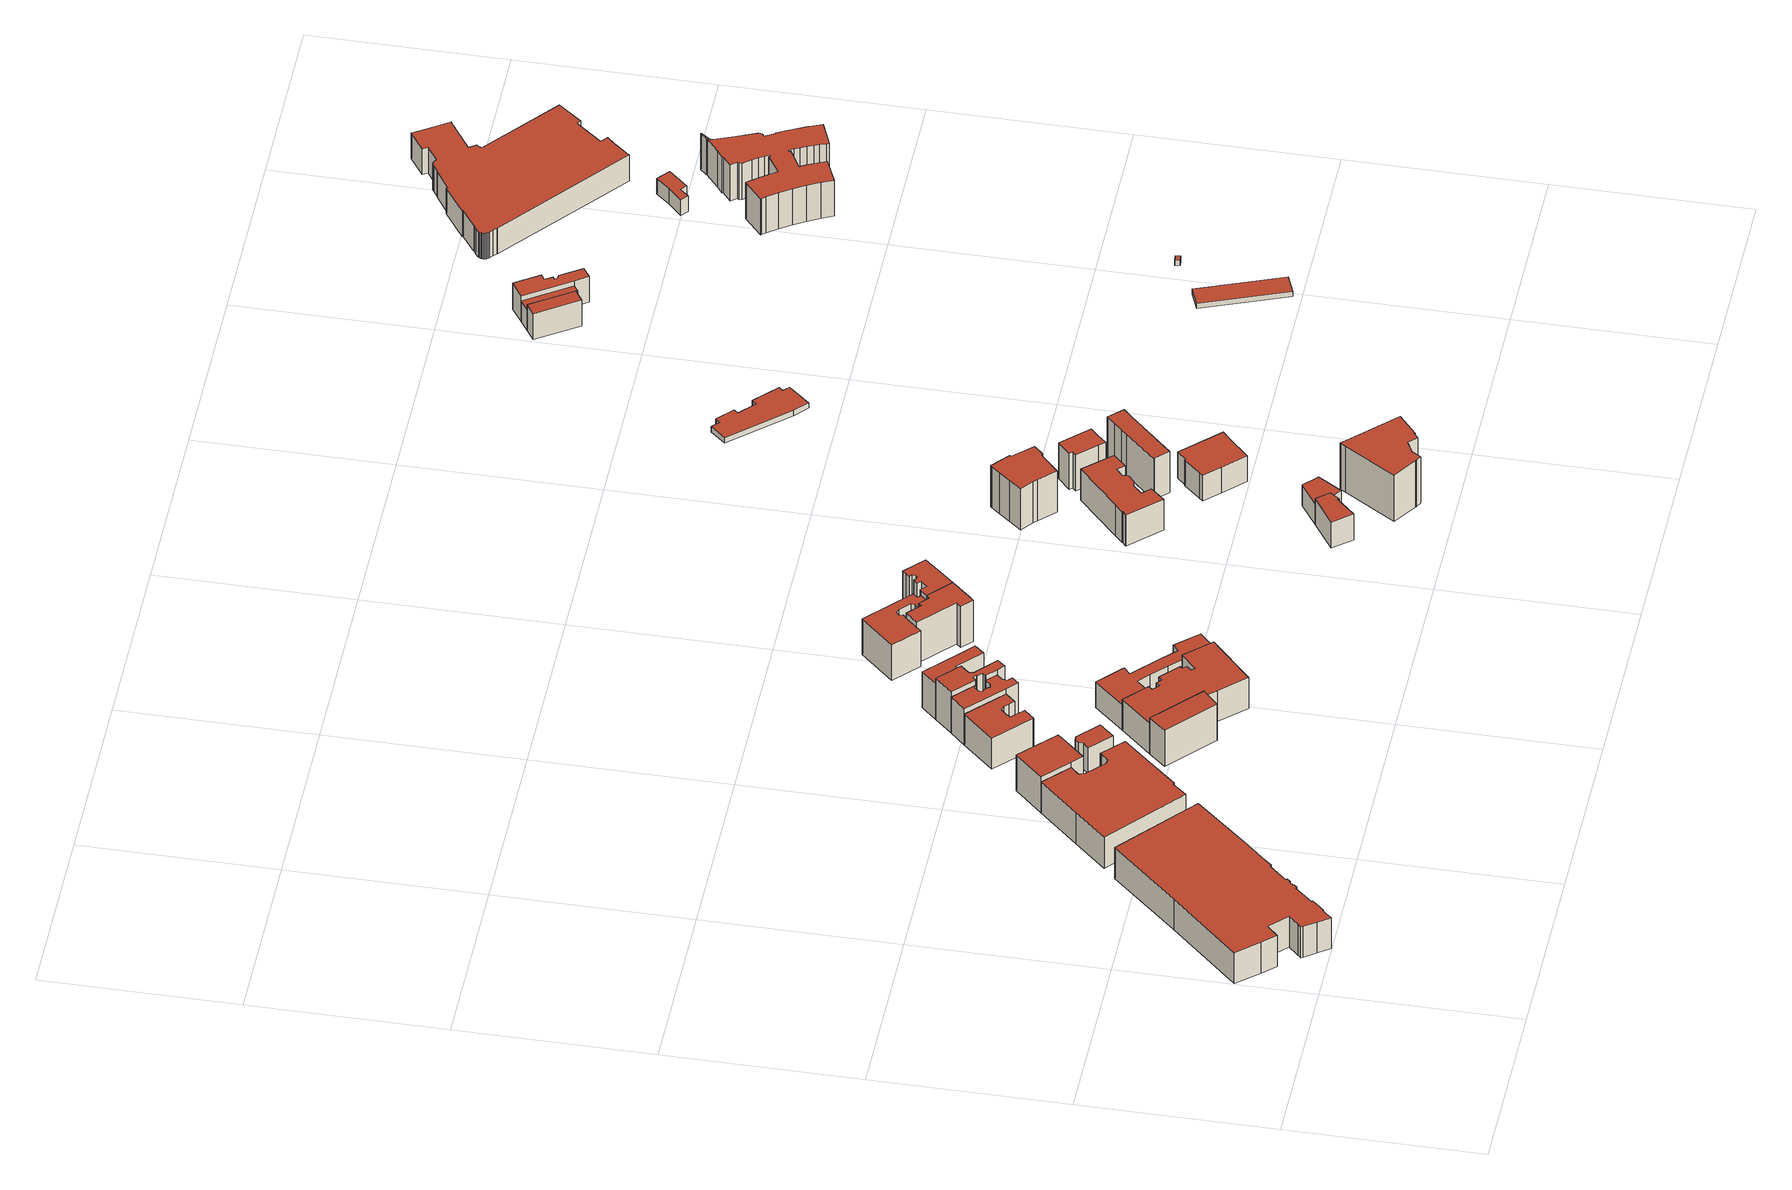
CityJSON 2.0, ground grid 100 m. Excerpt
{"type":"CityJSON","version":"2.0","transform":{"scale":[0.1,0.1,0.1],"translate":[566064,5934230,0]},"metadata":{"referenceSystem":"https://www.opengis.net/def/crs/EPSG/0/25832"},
"CityObjects":{
"building1":{"type":"Building","attributes":{"source":"Freie und Hansestadt Hamburg, LGV / ALKIS","function":"commercial","buildingFunctionCode":"2010","roofType":"3200","storeysAboveGround":6,"groundArea":5010,"estimatedHeight":19.2,"heightSource":"storeysAboveGround * 3.2m, fallback 12m; demo extrusion"},"geometry":[{"type":"Solid","lod":"1","boundaries":[[[[0,1,2,3,4,5,6,7,8,9,10,11,12,13,14,15,16,17,18,19,20,21,22,23,24,25,26,27,28,29,30,31,32]],[[33,34,35,36,37,38,39,40,41,42,43,44,45,46,47,48,49,50,51,52,53,54,55,56,57,58,59,60,61,62,63,64,65]],[[32,31,34,33]],[[31,30,35,34]],[[30,29,36,35]],[[29,28,37,36]],[[28,27,38,37]],[[27,26,39,38]],[[26,25,40,39]],[[25,24,41,40]],[[24,23,42,41]],[[23,22,43,42]],[[22,21,44,43]],[[21,20,45,44]],[[20,19,46,45]],[[19,18,47,46]],[[18,17,48,47]],[[17,16,49,48]],[[16,15,50,49]],[[15,14,51,50]],[[14,13,52,51]],[[13,12,53,52]],[[12,11,54,53]],[[11,10,55,54]],[[10,9,56,55]],[[9,8,57,56]],[[8,7,58,57]],[[7,6,59,58]],[[6,5,60,59]],[[5,4,61,60]],[[4,3,62,61]],[[3,2,63,62]],[[2,1,64,63]],[[1,0,65,64]],[[0,32,33,65]]]],"semantics":{"surfaces":[{"type":"GroundSurface"},{"type":"RoofSurface"},{"type":"WallSurface"}],"values":[[0,1,2,2,2,2,2,2,2,2,2,2,2,2,2,2,2,2,2,2,2,2,2,2,2,2,2,2,2,2,2,2,2,2,2]]}}]},
"building2":{"type":"Building","attributes":{"source":"Freie und Hansestadt Hamburg, LGV / ALKIS","function":"commercial","buildingFunctionCode":"2010","roofType":"3400","storeysAboveGround":6,"groundArea":2169,"estimatedHeight":19.2,"heightSource":"storeysAboveGround * 3.2m, fallback 12m; demo extrusion"},"geometry":[{"type":"Solid","lod":"1","boundaries":[[[[66,67,68,69,70,71,72,73,74,75,76,77,78,79,80,81]],[[82,83,84,85,86,87,88,89,90,91,92,93,94,95,96,97]],[[81,80,83,82]],[[80,79,84,83]],[[79,78,85,84]],[[78,77,86,85]],[[77,76,87,86]],[[76,75,88,87]],[[75,74,89,88]],[[74,73,90,89]],[[73,72,91,90]],[[72,71,92,91]],[[71,70,93,92]],[[70,69,94,93]],[[69,68,95,94]],[[68,67,96,95]],[[67,66,97,96]],[[66,81,82,97]]]],"semantics":{"surfaces":[{"type":"GroundSurface"},{"type":"RoofSurface"},{"type":"WallSurface"}],"values":[[0,1,2,2,2,2,2,2,2,2,2,2,2,2,2,2,2,2]]}}]},
"building3":{"type":"Building","attributes":{"source":"Freie und Hansestadt Hamburg, LGV / ALKIS","function":"commercial","buildingFunctionCode":"2010","roofType":"3100","storeysAboveGround":7,"groundArea":490,"estimatedHeight":22.4,"heightSource":"storeysAboveGround * 3.2m, fallback 12m; demo extrusion"},"geometry":[{"type":"Solid","lod":"1","boundaries":[[[[68,98,99,100,101,69]],[[102,103,104,105,106,107]],[[69,101,103,102]],[[101,100,104,103]],[[100,99,105,104]],[[99,98,106,105]],[[98,68,107,106]],[[68,69,102,107]]]],"semantics":{"surfaces":[{"type":"GroundSurface"},{"type":"RoofSurface"},{"type":"WallSurface"}],"values":[[0,1,2,2,2,2,2,2]]}}]},
"building4":{"type":"Building","attributes":{"source":"Freie und Hansestadt Hamburg, LGV / ALKIS","function":"commercial","buildingFunctionCode":"2010","roofType":"3400","storeysAboveGround":5,"groundArea":154,"estimatedHeight":16,"heightSource":"storeysAboveGround * 3.2m, fallback 12m; demo extrusion"},"geometry":[{"type":"Solid","lod":"1","boundaries":[[[[108,109,110,111,112,113,114]],[[115,116,117,118,119,120,121]],[[114,113,116,115]],[[113,112,117,116]],[[112,111,118,117]],[[111,110,119,118]],[[110,109,120,119]],[[109,108,121,120]],[[108,114,115,121]]]],"semantics":{"surfaces":[{"type":"GroundSurface"},{"type":"RoofSurface"},{"type":"WallSurface"}],"values":[[0,1,2,2,2,2,2,2,2]]}}]},
"building5":{"type":"Building","attributes":{"source":"Freie und Hansestadt Hamburg, LGV / ALKIS","function":"commercial","buildingFunctionCode":"2010","roofType":"1000","storeysAboveGround":7,"groundArea":365,"estimatedHeight":22.4,"heightSource":"storeysAboveGround * 3.2m, fallback 12m; demo extrusion"},"geometry":[{"type":"Solid","lod":"1","boundaries":[[[[122,123,124,125,126]],[[127,128,129,130,131]],[[126,125,128,127]],[[125,124,129,128]],[[124,123,130,129]],[[123,122,131,130]],[[122,126,127,131]]]],"semantics":{"surfaces":[{"type":"GroundSurface"},{"type":"RoofSurface"},{"type":"WallSurface"}],"values":[[0,1,2,2,2,2,2]]}}]},
"building6":{"type":"Building","attributes":{"source":"Freie und Hansestadt Hamburg, LGV / ALKIS","function":"commercial","buildingFunctionCode":"2010","roofType":"3100","storeysAboveGround":6,"groundArea":476,"estimatedHeight":19.2,"heightSource":"storeysAboveGround * 3.2m, fallback 12m; demo extrusion"},"geometry":[{"type":"Solid","lod":"1","boundaries":[[[[132,133,134,135,136,137,138,139,140,141,142,143,144,145]],[[146,147,148,149,150,151,152,153,154,155,156,157,158,159]],[[145,144,147,146]],[[144,143,148,147]],[[143,142,149,148]],[[142,141,150,149]],[[141,140,151,150]],[[140,139,152,151]],[[139,138,153,152]],[[138,137,154,153]],[[137,136,155,154]],[[136,135,156,155]],[[135,134,157,156]],[[134,133,158,157]],[[133,132,159,158]],[[132,145,146,159]]]],"semantics":{"surfaces":[{"type":"GroundSurface"},{"type":"RoofSurface"},{"type":"WallSurface"}],"values":[[0,1,2,2,2,2,2,2,2,2,2,2,2,2,2,2]]}}]},
"building7":{"type":"Building","attributes":{"source":"Freie und Hansestadt Hamburg, LGV / ALKIS","function":"commercial","buildingFunctionCode":"2010","roofType":"3400","storeysAboveGround":6,"groundArea":1439,"estimatedHeight":19.2,"heightSource":"storeysAboveGround * 3.2m, fallback 12m; demo extrusion"},"geometry":[{"type":"Solid","lod":"1","boundaries":[[[[160,161,162,163,164,165,166,167,168,169,170,171,172,173,126,125,174,175]],[[176,177,178,179,180,181,182,183,184,185,186,187,188,189,190,191,192,193]],[[175,174,177,176]],[[174,125,178,177]],[[125,126,179,178]],[[126,173,180,179]],[[173,172,181,180]],[[172,171,182,181]],[[171,170,183,182]],[[170,169,184,183]],[[169,168,185,184]],[[168,167,186,185]],[[167,166,187,186]],[[166,165,188,187]],[[165,164,189,188]],[[164,163,190,189]],[[163,162,191,190]],[[162,161,192,191]],[[161,160,193,192]],[[160,175,176,193]]]],"semantics":{"surfaces":[{"type":"GroundSurface"},{"type":"RoofSurface"},{"type":"WallSurface"}],"values":[[0,1,2,2,2,2,2,2,2,2,2,2,2,2,2,2,2,2,2,2]]}}]},
"building8":{"type":"Building","attributes":{"source":"Freie und Hansestadt Hamburg, LGV / ALKIS","function":"commercial","buildingFunctionCode":"2010","roofType":"3100","storeysAboveGround":7,"groundArea":280,"estimatedHeight":22.4,"heightSource":"storeysAboveGround * 3.2m, fallback 12m; demo extrusion"},"geometry":[{"type":"Solid","lod":"1","boundaries":[[[[133,194,195,196,197,198,199,200,201,202,203,204,205,206,207,208,209,134]],[[210,211,212,213,214,215,216,217,218,219,220,221,222,223,224,225,226,227]],[[134,209,211,210]],[[209,208,212,211]],[[208,207,213,212]],[[207,206,214,213]],[[206,205,215,214]],[[205,204,216,215]],[[204,203,217,216]],[[203,202,218,217]],[[202,201,219,218]],[[201,200,220,219]],[[200,199,221,220]],[[199,198,222,221]],[[198,197,223,222]],[[197,196,224,223]],[[196,195,225,224]],[[195,194,226,225]],[[194,133,227,226]],[[133,134,210,227]]]],"semantics":{"surfaces":[{"type":"GroundSurface"},{"type":"RoofSurface"},{"type":"WallSurface"}],"values":[[0,1,2,2,2,2,2,2,2,2,2,2,2,2,2,2,2,2,2,2]]}}]},
"building9":{"type":"Building","attributes":{"source":"Freie und Hansestadt Hamburg, LGV / ALKIS","function":"commercial","buildingFunctionCode":"2010","roofType":"3100","storeysAboveGround":8,"groundArea":260,"estimatedHeight":25.6,"heightSource":"storeysAboveGround * 3.2m, fallback 12m; demo extrusion"},"geometry":[{"type":"Solid","lod":"1","boundaries":[[[[228,205,204,229,230,231,232,233,234,195,194,235,236,237,238,239]],[[240,241,242,243,244,245,246,247,248,249,250,251,252,253,254,255]],[[239,238,241,240]],[[238,237,242,241]],[[237,236,243,242]],[[236,235,244,243]],[[235,194,245,244]],[[194,195,246,245]],[[195,234,247,246]],[[234,233,248,247]],[[233,232,249,248]],[[232,231,250,249]],[[231,230,251,250]],[[230,229,252,251]],[[229,204,253,252]],[[204,205,254,253]],[[205,228,255,254]],[[228,239,240,255]]]],"semantics":{"surfaces":[{"type":"GroundSurface"},{"type":"RoofSurface"},{"type":"WallSurface"}],"values":[[0,1,2,2,2,2,2,2,2,2,2,2,2,2,2,2,2,2]]}}]},
"building10":{"type":"Building","attributes":{"source":"Freie und Hansestadt Hamburg, LGV / ALKIS","function":"commercial","buildingFunctionCode":"2010","roofType":"1000","storeysAboveGround":5,"groundArea":699,"estimatedHeight":16,"heightSource":"storeysAboveGround * 3.2m, fallback 12m; demo extrusion"},"geometry":[{"type":"Solid","lod":"1","boundaries":[[[[256,257,258,259,260,171,170,261,262,263,264,175,174,265,266,267]],[[268,269,270,271,272,273,274,275,276,277,278,279,280,281,282,283]],[[267,266,269,268]],[[266,265,270,269]],[[265,174,271,270]],[[174,175,272,271]],[[175,264,273,272]],[[264,263,274,273]],[[263,262,275,274]],[[262,261,276,275]],[[261,170,277,276]],[[170,171,278,277]],[[171,260,279,278]],[[260,259,280,279]],[[259,258,281,280]],[[258,257,282,281]],[[257,256,283,282]],[[256,267,268,283]]]],"semantics":{"surfaces":[{"type":"GroundSurface"},{"type":"RoofSurface"},{"type":"WallSurface"}],"values":[[0,1,2,2,2,2,2,2,2,2,2,2,2,2,2,2,2,2]]}}]},
"building11":{"type":"Building","attributes":{"source":"Freie und Hansestadt Hamburg, LGV / ALKIS","function":"commercial","buildingFunctionCode":"2010","roofType":"3100","storeysAboveGround":7,"groundArea":267,"estimatedHeight":22.4,"heightSource":"storeysAboveGround * 3.2m, fallback 12m; demo extrusion"},"geometry":[{"type":"Solid","lod":"1","boundaries":[[[[235,284,285,286,287,288,236]],[[289,290,291,292,293,294,295]],[[236,288,290,289]],[[288,287,291,290]],[[287,286,292,291]],[[286,285,293,292]],[[285,284,294,293]],[[284,235,295,294]],[[235,236,289,295]]]],"semantics":{"surfaces":[{"type":"GroundSurface"},{"type":"RoofSurface"},{"type":"WallSurface"}],"values":[[0,1,2,2,2,2,2,2,2]]}}]},
"building12":{"type":"Building","attributes":{"source":"Freie und Hansestadt Hamburg, LGV / ALKIS","function":"commercial","buildingFunctionCode":"2010","roofType":"3400","storeysAboveGround":7,"groundArea":503,"estimatedHeight":22.4,"heightSource":"storeysAboveGround * 3.2m, fallback 12m; demo extrusion"},"geometry":[{"type":"Solid","lod":"1","boundaries":[[[[296,297,298,299,300,301,302,303,304,305,306,307,308,309,310,311,312,313,314,315]],[[316,317,318,319,320,321,322,323,324,325,326,327,328,329,330,331,332,333,334,335]],[[315,314,317,316]],[[314,313,318,317]],[[313,312,319,318]],[[312,311,320,319]],[[311,310,321,320]],[[310,309,322,321]],[[309,308,323,322]],[[308,307,324,323]],[[307,306,325,324]],[[306,305,326,325]],[[305,304,327,326]],[[304,303,328,327]],[[303,302,329,328]],[[302,301,330,329]],[[301,300,331,330]],[[300,299,332,331]],[[299,298,333,332]],[[298,297,334,333]],[[297,296,335,334]],[[296,315,316,335]]]],"semantics":{"surfaces":[{"type":"GroundSurface"},{"type":"RoofSurface"},{"type":"WallSurface"}],"values":[[0,1,2,2,2,2,2,2,2,2,2,2,2,2,2,2,2,2,2,2,2,2]]}}]},
"building13":{"type":"Building","attributes":{"source":"Freie und Hansestadt Hamburg, LGV / ALKIS","function":"commercial","buildingFunctionCode":"2010","roofType":"1000","storeysAboveGround":8,"groundArea":372,"estimatedHeight":25.6,"heightSource":"storeysAboveGround * 3.2m, fallback 12m; demo extrusion"},"geometry":[{"type":"Solid","lod":"1","boundaries":[[[[312,336,302,301,300,337,338,339,340,341,313]],[[342,343,344,345,346,347,348,349,350,351,352]],[[313,341,343,342]],[[341,340,344,343]],[[340,339,345,344]],[[339,338,346,345]],[[338,337,347,346]],[[337,300,348,347]],[[300,301,349,348]],[[301,302,350,349]],[[302,336,351,350]],[[336,312,352,351]],[[312,313,342,352]]]],"semantics":{"surfaces":[{"type":"GroundSurface"},{"type":"RoofSurface"},{"type":"WallSurface"}],"values":[[0,1,2,2,2,2,2,2,2,2,2,2,2]]}}]},
"building14":{"type":"Building","attributes":{"source":"Freie und Hansestadt Hamburg, LGV / ALKIS","function":"commercial","buildingFunctionCode":"2010","roofType":"1000","storeysAboveGround":8,"groundArea":279,"estimatedHeight":25.6,"heightSource":"storeysAboveGround * 3.2m, fallback 12m; demo extrusion"},"geometry":[{"type":"Solid","lod":"1","boundaries":[[[[353,354,337,300,299,355,356,357,358,359,360,361,362,363,364,365,366]],[[367,368,369,370,371,372,373,374,375,376,377,378,379,348,347,380,381]],[[366,365,368,367]],[[365,364,369,368]],[[364,363,370,369]],[[363,362,371,370]],[[362,361,372,371]],[[361,360,373,372]],[[360,359,374,373]],[[359,358,375,374]],[[358,357,376,375]],[[357,356,377,376]],[[356,355,378,377]],[[355,299,379,378]],[[299,300,348,379]],[[300,337,347,348]],[[337,354,380,347]],[[354,353,381,380]],[[353,366,367,381]]]],"semantics":{"surfaces":[{"type":"GroundSurface"},{"type":"RoofSurface"},{"type":"WallSurface"}],"values":[[0,1,2,2,2,2,2,2,2,2,2,2,2,2,2,2,2,2,2]]}}]},
"building15":{"type":"Building","attributes":{"source":"Freie und Hansestadt Hamburg, LGV / ALKIS","function":"commercial","buildingFunctionCode":"2010","roofType":"3400","storeysAboveGround":5,"groundArea":197,"estimatedHeight":16,"heightSource":"storeysAboveGround * 3.2m, fallback 12m; demo extrusion"},"geometry":[{"type":"Solid","lod":"1","boundaries":[[[[382,383,384,385,386,387,388,389]],[[390,391,392,393,394,395,396,397]],[[389,388,391,390]],[[388,387,392,391]],[[387,386,393,392]],[[386,385,394,393]],[[385,384,395,394]],[[384,383,396,395]],[[383,382,397,396]],[[382,389,390,397]]]],"semantics":{"surfaces":[{"type":"GroundSurface"},{"type":"RoofSurface"},{"type":"WallSurface"}],"values":[[0,1,2,2,2,2,2,2,2,2]]}}]},
"building16":{"type":"Building","attributes":{"source":"Freie und Hansestadt Hamburg, LGV / ALKIS","function":"commercial","buildingFunctionCode":"2010","roofType":"1000","storeysAboveGround":4,"groundArea":191,"estimatedHeight":12.8,"heightSource":"storeysAboveGround * 3.2m, fallback 12m; demo extrusion"},"geometry":[{"type":"Solid","lod":"1","boundaries":[[[[398,399,389,388,400]],[[401,402,403,404,405]],[[400,388,402,401]],[[388,389,403,402]],[[389,399,404,403]],[[399,398,405,404]],[[398,400,401,405]]]],"semantics":{"surfaces":[{"type":"GroundSurface"},{"type":"RoofSurface"},{"type":"WallSurface"}],"values":[[0,1,2,2,2,2,2]]}}]},
"building17":{"type":"Building","attributes":{"source":"Freie und Hansestadt Hamburg, LGV / ALKIS","function":"commercial","buildingFunctionCode":"2010","roofType":"1000","storeysAboveGround":6,"groundArea":695,"estimatedHeight":19.2,"heightSource":"storeysAboveGround * 3.2m, fallback 12m; demo extrusion"},"geometry":[{"type":"Solid","lod":"1","boundaries":[[[[406,407,408,409,410,411,412,413,414,415,416,417,418,419,420,421,422,423,424,425,426]],[[427,428,429,430,431,432,433,434,435,436,437,438,439,440,441,442,443,444,445,446,447]],[[426,425,428,427]],[[425,424,429,428]],[[424,423,430,429]],[[423,422,431,430]],[[422,421,432,431]],[[421,420,433,432]],[[420,419,434,433]],[[419,418,435,434]],[[418,417,436,435]],[[417,416,437,436]],[[416,415,438,437]],[[415,414,439,438]],[[414,413,440,439]],[[413,412,441,440]],[[412,411,442,441]],[[411,410,443,442]],[[410,409,444,443]],[[409,408,445,444]],[[408,407,446,445]],[[407,406,447,446]],[[406,426,427,447]]]],"semantics":{"surfaces":[{"type":"GroundSurface"},{"type":"RoofSurface"},{"type":"WallSurface"}],"values":[[0,1,2,2,2,2,2,2,2,2,2,2,2,2,2,2,2,2,2,2,2,2,2]]}}]},
"building18":{"type":"Building","attributes":{"source":"Freie und Hansestadt Hamburg, LGV / ALKIS","function":"commercial","buildingFunctionCode":"2010","roofType":"1000","storeysAboveGround":9,"groundArea":843,"estimatedHeight":28.8,"heightSource":"storeysAboveGround * 3.2m, fallback 12m; demo extrusion"},"geometry":[{"type":"Solid","lod":"1","boundaries":[[[[448,449,450,451,452,453,454,455,456,457,458,459,460,461]],[[462,463,464,465,466,467,468,469,470,471,472,473,474,475]],[[461,460,463,462]],[[460,459,464,463]],[[459,458,465,464]],[[458,457,466,465]],[[457,456,467,466]],[[456,455,468,467]],[[455,454,469,468]],[[454,453,470,469]],[[453,452,471,470]],[[452,451,472,471]],[[451,450,473,472]],[[450,449,474,473]],[[449,448,475,474]],[[448,461,462,475]]]],"semantics":{"surfaces":[{"type":"GroundSurface"},{"type":"RoofSurface"},{"type":"WallSurface"}],"values":[[0,1,2,2,2,2,2,2,2,2,2,2,2,2,2,2]]}}]},
"building19":{"type":"Building","attributes":{"source":"Freie und Hansestadt Hamburg, LGV / ALKIS","function":"commercial","buildingFunctionCode":"2010","storeysAboveGround":8,"groundArea":501,"estimatedHeight":25.6,"heightSource":"storeysAboveGround * 3.2m, fallback 12m; demo extrusion"},"geometry":[{"type":"Solid","lod":"1","boundaries":[[[[476,477,478,479,480,481,482,483,484,485,486,487,488,489]],[[490,491,492,493,494,495,496,497,498,499,500,501,502,503]],[[489,488,491,490]],[[488,487,492,491]],[[487,486,493,492]],[[486,485,494,493]],[[485,484,495,494]],[[484,483,496,495]],[[483,482,497,496]],[[482,481,498,497]],[[481,480,499,498]],[[480,479,500,499]],[[479,478,501,500]],[[478,477,502,501]],[[477,476,503,502]],[[476,489,490,503]]]],"semantics":{"surfaces":[{"type":"GroundSurface"},{"type":"RoofSurface"},{"type":"WallSurface"}],"values":[[0,1,2,2,2,2,2,2,2,2,2,2,2,2,2,2]]}}]},
"building20":{"type":"Building","attributes":{"source":"Freie und Hansestadt Hamburg, LGV / ALKIS","function":"commercial","buildingFunctionCode":"2010","roofType":"3400","storeysAboveGround":5,"groundArea":538,"estimatedHeight":16,"heightSource":"storeysAboveGround * 3.2m, fallback 12m; demo extrusion"},"geometry":[{"type":"Solid","lod":"1","boundaries":[[[[504,505,506,507,508,509,510,511,512,513,514,515]],[[516,517,518,519,520,521,522,523,524,525,526,527]],[[515,514,517,516]],[[514,513,518,517]],[[513,512,519,518]],[[512,511,520,519]],[[511,510,521,520]],[[510,509,522,521]],[[509,508,523,522]],[[508,507,524,523]],[[507,506,525,524]],[[506,505,526,525]],[[505,504,527,526]],[[504,515,516,527]]]],"semantics":{"surfaces":[{"type":"GroundSurface"},{"type":"RoofSurface"},{"type":"WallSurface"}],"values":[[0,1,2,2,2,2,2,2,2,2,2,2,2,2]]}}]},
"building21":{"type":"Building","attributes":{"source":"Freie und Hansestadt Hamburg, LGV / ALKIS","function":"commercial","buildingFunctionCode":"2071","roofType":"1000","storeysAboveGround":8,"groundArea":352,"estimatedHeight":25.6,"heightSource":"storeysAboveGround * 3.2m, fallback 12m; demo extrusion"},"geometry":[{"type":"Solid","lod":"1","boundaries":[[[[528,529,530,531,532,533,534,535,536,537,538]],[[539,540,541,542,543,544,545,546,547,548,549]],[[538,537,540,539]],[[537,536,541,540]],[[536,535,542,541]],[[535,534,543,542]],[[534,533,544,543]],[[533,532,545,544]],[[532,531,546,545]],[[531,530,547,546]],[[530,529,548,547]],[[529,528,549,548]],[[528,538,539,549]]]],"semantics":{"surfaces":[{"type":"GroundSurface"},{"type":"RoofSurface"},{"type":"WallSurface"}],"values":[[0,1,2,2,2,2,2,2,2,2,2,2,2]]}}]},
"building22":{"type":"Building","attributes":{"source":"Freie und Hansestadt Hamburg, LGV / ALKIS","function":"commercial","buildingFunctionCode":"2010","roofType":"1000","storeysAboveGround":7,"groundArea":217,"estimatedHeight":22.4,"heightSource":"storeysAboveGround * 3.2m, fallback 12m; demo extrusion"},"geometry":[{"type":"Solid","lod":"1","boundaries":[[[[550,551,552,553,554,555,556,557,558]],[[559,560,561,562,563,564,565,566,567]],[[558,557,560,559]],[[557,556,561,560]],[[556,555,562,561]],[[555,554,563,562]],[[554,553,564,563]],[[553,552,565,564]],[[552,551,566,565]],[[551,550,567,566]],[[550,558,559,567]]]],"semantics":{"surfaces":[{"type":"GroundSurface"},{"type":"RoofSurface"},{"type":"WallSurface"}],"values":[[0,1,2,2,2,2,2,2,2,2,2]]}}]},
"building23":{"type":"Building","attributes":{"source":"Freie und Hansestadt Hamburg, LGV / ALKIS","function":"commercial","buildingFunctionCode":"2465","roofType":"1000","storeysAboveGround":1,"groundArea":690,"estimatedHeight":3.2,"heightSource":"storeysAboveGround * 3.2m, fallback 12m; demo extrusion"},"geometry":[{"type":"Solid","lod":"1","boundaries":[[[[568,569,570,571,572,573,574,575,576,577,578,579,580,581]],[[582,583,584,585,586,587,588,589,590,591,592,593,594,595]],[[581,580,583,582]],[[580,579,584,583]],[[579,578,585,584]],[[578,577,586,585]],[[577,576,587,586]],[[576,575,588,587]],[[575,574,589,588]],[[574,573,590,589]],[[573,572,591,590]],[[572,571,592,591]],[[571,570,593,592]],[[570,569,594,593]],[[569,568,595,594]],[[568,581,582,595]]]],"semantics":{"surfaces":[{"type":"GroundSurface"},{"type":"RoofSurface"},{"type":"WallSurface"}],"values":[[0,1,2,2,2,2,2,2,2,2,2,2,2,2,2,2]]}}]},
"building24":{"type":"Building","attributes":{"source":"Freie und Hansestadt Hamburg, LGV / ALKIS","function":"commercial","buildingFunctionCode":"3060","roofType":"1000","storeysAboveGround":1,"groundArea":506,"estimatedHeight":3.2,"heightSource":"storeysAboveGround * 3.2m, fallback 12m; demo extrusion"},"geometry":[{"type":"Solid","lod":"1","boundaries":[[[[596,597,598,599]],[[600,601,602,603]],[[599,598,601,600]],[[598,597,602,601]],[[597,596,603,602]],[[596,599,600,603]]]],"semantics":{"surfaces":[{"type":"GroundSurface"},{"type":"RoofSurface"},{"type":"WallSurface"}],"values":[[0,1,2,2,2,2]]}}]},
"building25":{"type":"Building","attributes":{"source":"Freie und Hansestadt Hamburg, LGV / ALKIS","function":"commercial","buildingFunctionCode":"2020","roofType":"1000","storeysAboveGround":5,"groundArea":179,"estimatedHeight":16,"heightSource":"storeysAboveGround * 3.2m, fallback 12m; demo extrusion"},"geometry":[{"type":"Solid","lod":"1","boundaries":[[[[604,605,606,607,608]],[[609,610,611,612,613]],[[608,607,610,609]],[[607,606,611,610]],[[606,605,612,611]],[[605,604,613,612]],[[604,608,609,613]]]],"semantics":{"surfaces":[{"type":"GroundSurface"},{"type":"RoofSurface"},{"type":"WallSurface"}],"values":[[0,1,2,2,2,2,2]]}}]},
"building26":{"type":"Building","attributes":{"source":"Freie und Hansestadt Hamburg, LGV / ALKIS","function":"commercial","buildingFunctionCode":"2010","roofType":"1000","storeysAboveGround":4,"groundArea":174,"estimatedHeight":12.8,"heightSource":"storeysAboveGround * 3.2m, fallback 12m; demo extrusion"},"geometry":[{"type":"Solid","lod":"1","boundaries":[[[[614,615,616,617,618,607,606,619,620]],[[621,622,623,624,625,626,627,628,629]],[[620,619,622,621]],[[619,606,623,622]],[[606,607,624,623]],[[607,618,625,624]],[[618,617,626,625]],[[617,616,627,626]],[[616,615,628,627]],[[615,614,629,628]],[[614,620,621,629]]]],"semantics":{"surfaces":[{"type":"GroundSurface"},{"type":"RoofSurface"},{"type":"WallSurface"}],"values":[[0,1,2,2,2,2,2,2,2,2,2]]}}]},
"building27":{"type":"Building","attributes":{"source":"Freie und Hansestadt Hamburg, LGV / ALKIS","function":"commercial","buildingFunctionCode":"3091","roofType":"1000","storeysAboveGround":1,"groundArea":8,"estimatedHeight":3.2,"heightSource":"storeysAboveGround * 3.2m, fallback 12m; demo extrusion"},"geometry":[{"type":"Solid","lod":"1","boundaries":[[[[630,631,632,633]],[[634,635,636,637]],[[633,632,635,634]],[[632,631,636,635]],[[631,630,637,636]],[[630,633,634,637]]]],"semantics":{"surfaces":[{"type":"GroundSurface"},{"type":"RoofSurface"},{"type":"WallSurface"}],"values":[[0,1,2,2,2,2]]}}]},
"building28":{"type":"Building","attributes":{"source":"Freie und Hansestadt Hamburg, LGV / ALKIS","function":"commercial","buildingFunctionCode":"2010","roofType":"1000","storeysAboveGround":5,"groundArea":276,"estimatedHeight":16,"heightSource":"storeysAboveGround * 3.2m, fallback 12m; demo extrusion"},"geometry":[{"type":"Solid","lod":"1","boundaries":[[[[638,639,640,641,642,643,644,620,619,645,646]],[[647,648,649,650,651,652,653,654,655,656,657]],[[646,645,648,647]],[[645,619,649,648]],[[619,620,650,649]],[[620,644,651,650]],[[644,643,652,651]],[[643,642,653,652]],[[642,641,654,653]],[[641,640,655,654]],[[640,639,656,655]],[[639,638,657,656]],[[638,646,647,657]]]],"semantics":{"surfaces":[{"type":"GroundSurface"},{"type":"RoofSurface"},{"type":"WallSurface"}],"values":[[0,1,2,2,2,2,2,2,2,2,2,2,2]]}}]},
"building29":{"type":"Building","attributes":{"source":"Freie und Hansestadt Hamburg, LGV / ALKIS","function":"commercial","buildingFunctionCode":"2020","roofType":"1000","storeysAboveGround":7,"groundArea":1540,"estimatedHeight":22.4,"heightSource":"storeysAboveGround * 3.2m, fallback 12m; demo extrusion"},"geometry":[{"type":"Solid","lod":"1","boundaries":[[[[658,659,660,661,662,663,664,665,666,667,668,669,670,671,672,673,674,675,676,677,678,679,680,681,682,683,684,685,686,687,688,689,690,691,692,693,694,695,696,697,698,699,700,701,702,703,704,705,706,707,708,709,710,711,712,713,714,715,716,717,718,719,720,721,722,723]],[[724,725,726,727,728,729,730,731,732,733,734,735,736,737,738,739,740,741,742,743,744,745,746,747,748,749,750,751,752,753,754,755,756,757,758,759,760,761,762,763,764,765,766,767,768,769,770,771,772,773,774,775,776,777,778,779,780,781,782,783,784,785,786,787,788,789]],[[723,722,725,724]],[[722,721,726,725]],[[721,720,727,726]],[[720,719,728,727]],[[719,718,729,728]],[[718,717,730,729]],[[717,716,731,730]],[[716,715,732,731]],[[715,714,733,732]],[[714,713,734,733]],[[713,712,735,734]],[[712,711,736,735]],[[711,710,737,736]],[[710,709,738,737]],[[709,708,739,738]],[[708,707,740,739]],[[707,706,741,740]],[[706,705,742,741]],[[705,704,743,742]],[[704,703,744,743]],[[703,702,745,744]],[[702,701,746,745]],[[701,700,747,746]],[[700,699,748,747]],[[699,698,749,748]],[[698,697,750,749]],[[697,696,751,750]],[[696,695,752,751]],[[695,694,753,752]],[[694,693,754,753]],[[693,692,755,754]],[[692,691,756,755]],[[691,690,757,756]],[[690,689,758,757]],[[689,688,759,758]],[[688,687,760,759]],[[687,686,761,760]],[[686,685,762,761]],[[685,684,763,762]],[[684,683,764,763]],[[683,682,765,764]],[[682,681,766,765]],[[681,680,767,766]],[[680,679,768,767]],[[679,678,769,768]],[[678,677,770,769]],[[677,676,771,770]],[[676,675,772,771]],[[675,674,773,772]],[[674,673,774,773]],[[673,672,775,774]],[[672,671,776,775]],[[671,670,777,776]],[[670,669,778,777]],[[669,668,779,778]],[[668,667,780,779]],[[667,666,781,780]],[[666,665,782,781]],[[665,664,783,782]],[[664,663,784,783]],[[663,662,785,784]],[[662,661,786,785]],[[661,660,787,786]],[[660,659,788,787]],[[659,658,789,788]],[[658,723,724,789]]]],"semantics":{"surfaces":[{"type":"GroundSurface"},{"type":"RoofSurface"},{"type":"WallSurface"}],"values":[[0,1,2,2,2,2,2,2,2,2,2,2,2,2,2,2,2,2,2,2,2,2,2,2,2,2,2,2,2,2,2,2,2,2,2,2,2,2,2,2,2,2,2,2,2,2,2,2,2,2,2,2,2,2,2,2,2,2,2,2,2,2,2,2,2,2,2,2]]}}]},
"building30":{"type":"Building","attributes":{"source":"Freie und Hansestadt Hamburg, LGV / ALKIS","function":"residential","buildingFunctionCode":"1010","roofType":"1000","storeysAboveGround":3,"groundArea":129,"estimatedHeight":9.6,"heightSource":"storeysAboveGround * 3.2m, fallback 12m; demo extrusion"},"geometry":[{"type":"Solid","lod":"1","boundaries":[[[[790,791,792,793,794,795,796]],[[797,798,799,800,801,802,803]],[[796,795,798,797]],[[795,794,799,798]],[[794,793,800,799]],[[793,792,801,800]],[[792,791,802,801]],[[791,790,803,802]],[[790,796,797,803]]]],"semantics":{"surfaces":[{"type":"GroundSurface"},{"type":"RoofSurface"},{"type":"WallSurface"}],"values":[[0,1,2,2,2,2,2,2,2]]}}]},
"building31":{"type":"Building","attributes":{"source":"Freie und Hansestadt Hamburg, LGV / ALKIS","function":"commercial","buildingFunctionCode":"2071","roofType":"3100","storeysAboveGround":5,"groundArea":4278,"estimatedHeight":16,"heightSource":"storeysAboveGround * 3.2m, fallback 12m; demo extrusion"},"geometry":[{"type":"Solid","lod":"1","boundaries":[[[[804,805,806,807,808,809,810,811,812,813,814,815,816,817,818,819,820,821,822,823,824,825,826,827,828,829,830,831,832,833,834,835,836,837,838,839,840,841,842,843,844,845,846,847,848,849,850,851,852,853]],[[854,855,856,857,858,859,860,861,862,863,864,865,866,867,868,869,870,871,872,873,874,875,876,877,878,879,880,881,882,883,884,885,886,887,888,889,890,891,892,893,894,895,896,897,898,899,900,901,902,903]],[[853,852,855,854]],[[852,851,856,855]],[[851,850,857,856]],[[850,849,858,857]],[[849,848,859,858]],[[848,847,860,859]],[[847,846,861,860]],[[846,845,862,861]],[[845,844,863,862]],[[844,843,864,863]],[[843,842,865,864]],[[842,841,866,865]],[[841,840,867,866]],[[840,839,868,867]],[[839,838,869,868]],[[838,837,870,869]],[[837,836,871,870]],[[836,835,872,871]],[[835,834,873,872]],[[834,833,874,873]],[[833,832,875,874]],[[832,831,876,875]],[[831,830,877,876]],[[830,829,878,877]],[[829,828,879,878]],[[828,827,880,879]],[[827,826,881,880]],[[826,825,882,881]],[[825,824,883,882]],[[824,823,884,883]],[[823,822,885,884]],[[822,821,886,885]],[[821,820,887,886]],[[820,819,888,887]],[[819,818,889,888]],[[818,817,890,889]],[[817,816,891,890]],[[816,815,892,891]],[[815,814,893,892]],[[814,813,894,893]],[[813,812,895,894]],[[812,811,896,895]],[[811,810,897,896]],[[810,809,898,897]],[[809,808,899,898]],[[808,807,900,899]],[[807,806,901,900]],[[806,805,902,901]],[[805,804,903,902]],[[804,853,854,903]]]],"semantics":{"surfaces":[{"type":"GroundSurface"},{"type":"RoofSurface"},{"type":"WallSurface"}],"values":[[0,1,2,2,2,2,2,2,2,2,2,2,2,2,2,2,2,2,2,2,2,2,2,2,2,2,2,2,2,2,2,2,2,2,2,2,2,2,2,2,2,2,2,2,2,2,2,2,2,2,2,2]]}}]}
},
"vertices":[
[719,411,0],[668,354,0],[661,360,0],[575,266,0],[582,260,0],[567,244,0],[564,248,0],[542,223,0],[545,220,0],[532,206,0],[526,211,0],[442,118,0],[448,113,0],[393,53,0],[392,52,0],[388,55,0],[384,50,0],[370,35,0],[342,4,0],[298,65,0],[255,126,0],[250,133,0],[255,138,0],[269,153,0],[316,202,0],[226,288,0],[168,232,0],[104,300,0],[8,409,0],[342,764,0],[660,1105,0],[1048,776,0],[812,509,0],[812,509,192],[1048,776,192],[660,1105,192],[342,764,192],[8,409,192],[104,300,192],[168,232,192],[226,288,192],[316,202,192],[269,153,192],[255,138,192],[250,133,192],[255,126,192],[298,65,192],[342,4,192],[370,35,192],[384,50,192],[388,55,192],[392,52,192],[393,53,192],[448,113,192],[442,118,192],[526,211,192],[532,206,192],[545,220,192],[542,223,192],[564,248,192],[567,244,192],[582,260,192],[575,266,192],[661,360,192],[668,354,192],[719,411,192],
[721,1169,0],[876,1333,0],[1066,1535,0],[1195,1415,0],[1190,1409,0],[1154,1374,0],[1166,1341,0],[1256,1257,0],[1281,1254,0],[1317,1293,0],[1322,1298,0],[1430,1197,0],[1284,1038,0],[1172,914,0],[1167,919,0],[1102,846,0],[1102,846,192],[1167,919,192],[1172,914,192],[1284,1038,192],[1430,1197,192],[1322,1298,192],[1317,1293,192],[1281,1254,192],[1256,1257,192],[1166,1341,192],[1154,1374,192],[1190,1409,192],[1195,1415,192],[1066,1535,192],[876,1333,192],[721,1169,192],
[1203,1680,0],[1332,1559,0],[1382,1511,0],[1247,1367,0],[1195,1415,224],[1247,1367,224],[1382,1511,224],[1332,1559,224],[1203,1680,224],[1066,1535,224],
[1495,1268,0],[1387,1367,0],[1417,1398,0],[1417,1422,0],[1432,1438,0],[1456,1441,0],[1563,1342,0],[1563,1342,160],[1456,1441,160],[1432,1438,160],[1417,1422,160],[1417,1398,160],[1387,1367,160],[1495,1268,160],
[1737,811,0],[1735,813,0],[1505,1022,0],[1582,1107,0],[1820,890,0],[1820,890,224],[1582,1107,224],[1505,1022,224],[1735,813,224],[1737,811,224],
[1337,1823,0],[1486,1983,0],[1666,1815,0],[1619,1764,0],[1592,1790,0],[1570,1810,0],[1547,1815,0],[1519,1787,0],[1511,1771,0],[1501,1769,0],[1538,1734,0],[1566,1707,0],[1516,1654,0],[1514,1656,0],[1514,1656,192],[1516,1654,192],[1566,1707,192],[1538,1734,192],[1501,1769,192],[1511,1771,192],[1519,1787,192],[1547,1815,192],[1570,1810,192],[1592,1790,192],[1619,1764,192],[1666,1815,192],[1486,1983,192],[1337,1823,192],
[1824,1141,0],[1858,1110,0],[1876,1130,0],[1901,1108,0],[1918,1127,0],[2012,1041,0],[2001,1028,0],[2020,1011,0],[1996,985,0],[2013,967,0],[2097,1046,0],[2218,917,0],[1992,707,0],[1870,836,0],[1728,1266,0],[1842,1161,0],[1842,1161,192],[1728,1266,192],[1582,1107,192],[1820,890,192],[1870,836,192],[1992,707,192],[2218,917,192],[2097,1046,192],[2013,967,192],[1996,985,192],[2020,1011,192],[2001,1028,192],[2012,1041,192],[1918,1127,192],[1901,1108,192],[1876,1130,192],[1858,1110,192],[1824,1141,192],
[1560,2061,0],[1665,1963,0],[1659,1957,0],[1649,1966,0],[1628,1943,0],[1629,1919,0],[1638,1920,0],[1660,1900,0],[1661,1892,0],[1683,1894,0],[1709,1922,0],[1759,1876,0],[1733,1848,0],[1729,1821,0],[1751,1801,0],[1719,1766,0],[1666,1815,224],[1719,1766,224],[1751,1801,224],[1729,1821,224],[1733,1848,224],[1759,1876,224],[1709,1922,224],[1683,1894,224],[1661,1892,224],[1660,1900,224],[1638,1920,224],[1629,1919,224],[1628,1943,224],[1649,1966,224],[1659,1957,224],[1665,1963,224],[1560,2061,224],[1486,1983,224],
[1792,1846,0],[1707,1924,0],[1719,1937,0],[1696,1959,0],[1701,1965,0],[1684,1980,0],[1667,1961,0],[1644,2151,0],[1754,2049,0],[1714,2004,0],[1718,1980,0],[1827,1885,0],[1827,1885,256],[1718,1980,256],[1714,2004,256],[1754,2049,256],[1644,2151,256],[1560,2061,256],[1665,1963,256],[1667,1961,256],[1684,1980,256],[1701,1965,256],[1696,1959,256],[1719,1937,256],[1707,1924,256],[1709,1922,256],[1759,1876,256],[1792,1846,256],
[1954,1272,0],[2091,1146,0],[2162,1076,0],[2197,1108,0],[2302,995,0],[2040,1106,0],[1963,1177,0],[1907,1227,0],[1845,1159,0],[1867,1420,0],[1985,1312,0],[1991,1306,0],[1991,1306,160],[1985,1312,160],[1867,1420,160],[1728,1266,160],[1842,1161,160],[1845,1159,160],[1907,1227,160],[1963,1177,160],[2040,1106,160],[2097,1046,160],[2218,917,160],[2302,995,160],[2197,1108,160],[2162,1076,160],[2091,1146,160],[1954,1272,160],
[1717,2229,0],[1881,2076,0],[1947,2016,0],[1903,1968,0],[1782,2079,0],[1754,2049,224],[1782,2079,224],[1903,1968,224],[1947,2016,224],[1881,2076,224],[1717,2229,224],[1644,2151,224],
[2045,2578,0],[2268,2374,0],[2246,2350,0],[2262,2336,0],[2231,2302,0],[2215,2286,0],[2168,2328,0],[2191,2352,0],[2192,2371,0],[2139,2421,0],[2116,2425,0],[2103,2411,0],[2104,2398,0],[2109,2393,0],[2104,2388,0],[2101,2390,0],[2086,2375,0],[2028,2312,0],[2009,2290,0],[1884,2407,0],[1884,2407,224],[2009,2290,224],[2028,2312,224],[2086,2375,224],[2101,2390,224],[2104,2388,224],[2109,2393,224],[2104,2398,224],[2103,2411,224],[2116,2425,224],[2139,2421,224],[2192,2371,224],[2191,2352,224],[2168,2328,224],[2215,2286,224],[2231,2302,224],[2262,2336,224],[2246,2350,224],[2268,2374,224],[2045,2578,224],
[2154,2313,0],[2345,2197,0],[2259,2103,0],[2236,2078,0],[2182,2129,0],[2203,2152,0],[2028,2312,256],[2203,2152,256],[2182,2129,256],[2236,2078,256],[2259,2103,256],[2345,2197,256],[2231,2302,256],[2215,2286,256],[2168,2328,256],[2154,2313,256],[2086,2375,256],
[2385,2446,0],[2486,2353,0],[2266,2341,0],[2297,2313,0],[2327,2346,0],[2309,2362,0],[2329,2384,0],[2346,2369,0],[2351,2375,0],[2356,2371,0],[2365,2380,0],[2364,2400,0],[2353,2410,0],[2366,2425,0],[2366,2425,256],[2353,2410,256],[2364,2400,256],[2365,2380,256],[2356,2371,256],[2351,2375,256],[2346,2369,256],[2329,2384,256],[2309,2362,256],[2327,2346,256],[2297,2313,256],[2266,2341,256],[2262,2336,256],[2486,2353,256],[2385,2446,256],
[3396,538,0],[3389,528,0],[3381,534,0],[3328,478,0],[3291,439,0],[3212,533,0],[3369,640,0],[3423,578,0],[3423,578,160],[3369,640,160],[3212,533,160],[3291,439,160],[3328,478,160],[3381,534,160],[3389,528,160],[3396,538,160],
[3563,659,0],[3486,537,0],[3494,725,0],[3494,725,128],[3369,640,128],[3423,578,128],[3486,537,128],[3563,659,128],
[3469,1627,0],[3404,1561,0],[3370,1596,0],[3329,1560,0],[3335,1553,0],[3335,1533,0],[3300,1501,0],[3274,1496,0],[3270,1499,0],[3222,1450,0],[3261,1410,0],[3239,1385,0],[3196,1339,0],[3052,1492,0],[3053,1493,0],[3052,1494,0],[3073,1514,0],[3072,1515,0],[3118,1557,0],[3342,1765,0],[3439,1660,0],[3439,1660,192],[3342,1765,192],[3118,1557,192],[3072,1515,192],[3073,1514,192],[3052,1494,192],[3053,1493,192],[3052,1492,192],[3196,1339,192],[3239,1385,192],[3261,1410,192],[3222,1450,192],[3270,1499,192],[3274,1496,192],[3300,1501,192],[3335,1533,192],[3335,1553,192],[3329,1560,192],[3370,1596,192],[3404,1561,192],[3469,1627,192],
[3885,326,0],[3776,233,0],[3773,236,0],[3746,214,0],[3703,256,0],[3643,225,0],[3611,175,0],[3581,193,0],[3576,197,0],[3456,275,0],[3626,542,0],[3643,569,0],[3666,546,0],[3740,471,0],[3740,471,288],[3666,546,288],[3643,569,288],[3626,542,288],[3456,275,288],[3576,197,288],[3581,193,288],[3611,175,288],[3643,225,288],[3703,256,288],[3746,214,288],[3773,236,288],[3776,233,288],[3885,326,288],
[3392,1995,0],[3343,1949,0],[3337,1955,0],[3234,1859,0],[3155,1940,0],[3134,1957,0],[3075,2005,0],[3125,2066,0],[3127,2067,0],[3175,2126,0],[3211,2170,0],[3216,2175,0],[3306,2100,0],[3301,2093,0],[3301,2093,256],[3306,2100,256],[3216,2175,256],[3211,2170,256],[3175,2126,256],[3127,2067,256],[3125,2066,256],[3075,2005,256],[3134,1957,256],[3155,1940,256],[3234,1859,256],[3337,1955,256],[3343,1949,256],[3392,1995,256],
[3584,1343,0],[3649,1276,0],[3670,1255,0],[3766,1156,0],[3761,1151,0],[3731,1123,0],[3617,1013,0],[3513,1119,0],[3438,1194,0],[3458,1216,0],[3534,1298,0],[3537,1295,0],[3537,1295,160],[3534,1298,160],[3458,1216,160],[3438,1194,160],[3513,1119,160],[3617,1013,160],[3731,1123,160],[3761,1151,160],[3766,1156,160],[3670,1255,160],[3649,1276,160],[3584,1343,160],
[3626,1520,0],[3470,1360,0],[3407,1422,0],[3403,1425,0],[3561,1587,0],[3589,1615,0],[3628,1656,0],[3667,1696,0],[3732,1628,0],[3693,1589,0],[3656,1550,0],[3656,1550,256],[3693,1589,256],[3732,1628,256],[3667,1696,256],[3628,1656,256],[3589,1615,256],[3561,1587,256],[3403,1425,256],[3407,1422,256],[3470,1360,256],[3626,1520,256],
[3563,1723,0],[3518,1677,0],[3488,1708,0],[3402,1800,0],[3421,1817,0],[3407,1832,0],[3475,1895,0],[3478,1892,0],[3602,1763,0],[3602,1763,224],[3478,1892,224],[3475,1895,224],[3407,1832,224],[3421,1817,224],[3402,1800,224],[3488,1708,224],[3518,1677,224],[3563,1723,224],
[3512,3578,0],[3550,3543,0],[3555,3548,0],[3572,3566,0],[3653,3493,0],[3632,3471,0],[3714,3398,0],[3734,3420,0],[3852,3313,0],[3832,3291,0],[3862,3264,0],[3765,3155,0],[3697,3216,0],[3442,3500,0],[3442,3500,32],[3697,3216,32],[3765,3155,32],[3862,3264,32],[3832,3291,32],[3852,3313,32],[3734,3420,32],[3714,3398,32],[3632,3471,32],[3653,3493,32],[3572,3566,32],[3555,3548,32],[3550,3543,32],[3512,3578,32],
[5082,1086,0],[4981,1046,0],[4812,1478,0],[4913,1517,0],[4913,1517,32],[4812,1478,32],[4981,1046,32],[5082,1086,32],
[4160,4322,0],[4021,4529,0],[4081,4569,0],[4156,4457,0],[4220,4362,0],[4220,4362,160],[4156,4457,160],[4081,4569,160],[4021,4529,160],[4160,4322,160],
[4259,4359,0],[4230,4368,0],[4193,4421,0],[4193,4441,0],[4173,4469,0],[4140,4609,0],[4293,4382,0],[4293,4382,128],[4140,4609,128],[4081,4569,128],[4156,4457,128],[4173,4469,128],[4193,4441,128],[4193,4421,128],[4230,4368,128],[4259,4359,128],
[5138,1615,0],[5108,1611,0],[5104,1636,0],[5134,1640,0],[5134,1640,32],[5104,1636,32],[5108,1611,32],[5138,1615,32],
[4276,4523,0],[4301,4485,0],[4288,4476,0],[4296,4465,0],[4318,4460,0],[4388,4353,0],[4336,4318,0],[4223,4666,0],[4306,4542,0],[4306,4542,160],[4223,4666,160],[4140,4609,160],[4293,4382,160],[4336,4318,160],[4388,4353,160],[4318,4460,160],[4296,4465,160],[4288,4476,160],[4301,4485,160],[4276,4523,160],
[5201,3753,0],[5206,3765,0],[5183,3793,0],[5236,3838,0],[5233,3841,0],[5276,3875,0],[5348,3936,0],[5351,3940,0],[5382,3972,0],[5386,3969,0],[5354,3929,0],[5351,3923,0],[5349,3915,0],[5351,3908,0],[5393,3807,0],[5435,3705,0],[5436,3695,0],[5433,3686,0],[5425,3680,0],[5417,3678,0],[5449,3623,0],[5451,3625,0],[5475,3585,0],[5492,3551,0],[5508,3517,0],[5525,3483,0],[5535,3458,0],[5548,3427,0],[5553,3415,0],[5424,3361,0],[5418,3375,0],[5406,3404,0],[5407,3405,0],[5396,3432,0],[5381,3463,0],[5366,3494,0],[5352,3520,0],[5338,3544,0],[5329,3539,0],[5334,3530,0],[5230,3472,0],[5248,3441,0],[5266,3405,0],[5279,3376,0],[5292,3346,0],[5163,3290,0],[5135,3350,0],[5102,3413,0],[5065,3474,0],[5024,3533,0],[4984,3586,0],[4968,3604,0],[4966,3607,0],[5072,3698,0],[5094,3672,0],[5119,3641,0],[5143,3609,0],[5161,3583,0],[5177,3561,0],[5276,3626,0],[5281,3618,0],[5290,3624,0],[5274,3648,0],[5258,3672,0],[5237,3700,0],[5205,3741,0],[5205,3741,224],[5237,3700,224],[5258,3672,224],[5274,3648,224],[5290,3624,224],[5281,3618,224],[5276,3626,224],[5177,3561,224],[5161,3583,224],[5143,3609,224],[5119,3641,224],[5094,3672,224],[5072,3698,224],[4966,3607,224],[4968,3604,224],[4984,3586,224],[5024,3533,224],[5065,3474,224],[5102,3413,224],[5135,3350,224],[5163,3290,224],[5292,3346,224],[5279,3376,224],[5266,3405,224],[5248,3441,224],[5230,3472,224],[5334,3530,224],[5329,3539,224],[5338,3544,224],[5352,3520,224],[5366,3494,224],[5381,3463,224],[5396,3432,224],[5407,3405,224],[5406,3404,224],[5418,3375,224],[5424,3361,224],[5553,3415,224],[5548,3427,224],[5535,3458,224],[5525,3483,224],[5508,3517,224],[5492,3551,224],[5475,3585,224],[5451,3625,224],[5449,3623,224],[5417,3678,224],[5425,3680,224],[5433,3686,224],[5436,3695,224],[5435,3705,224],[5393,3807,224],[5351,3908,224],[5349,3915,224],[5351,3923,224],[5354,3929,224],[5386,3969,224],[5382,3972,224],[5351,3940,224],[5348,3936,224],[5276,3875,224],[5233,3841,224],[5236,3838,224],[5183,3793,224],[5206,3765,224],[5201,3753,224],
[5037,4006,0],[5113,4077,0],[5171,4145,0],[5232,4095,0],[5143,3996,0],[5113,4023,0],[5071,3976,0],[5071,3976,96],[5113,4023,96],[5143,3996,96],[5232,4095,96],[5171,4145,96],[5113,4077,96],[5037,4006,96],
[5291,5217,0],[5325,5166,0],[5316,5160,0],[5290,5142,0],[5271,5130,0],[5156,5052,0],[5181,5015,0],[5168,4999,0],[5172,4996,0],[5166,4989,0],[5408,4791,0],[5540,4683,0],[5442,4562,0],[5423,4577,0],[5314,4443,0],[5348,4416,0],[5312,4378,0],[5304,4369,0],[5254,4308,0],[5240,4291,0],[4601,4810,0],[4601,4812,0],[4583,4827,0],[4565,4842,0],[4561,4848,0],[4558,4854,0],[4556,4861,0],[4555,4868,0],[4556,4875,0],[4557,4882,0],[4561,4889,0],[4565,4895,0],[4584,4909,0],[4604,4922,0],[4602,4924,0],[4700,4991,0],[4696,4997,0],[4848,5100,0],[4852,5094,0],[4958,5165,0],[4959,5163,0],[4999,5190,0],[5009,5195,0],[5021,5195,0],[5031,5191,0],[5039,5183,0],[5123,5239,0],[5106,5265,0],[5211,5336,0],[5218,5325,0],[5218,5325,160],[5211,5336,160],[5106,5265,160],[5123,5239,160],[5039,5183,160],[5031,5191,160],[5021,5195,160],[5009,5195,160],[4999,5190,160],[4959,5163,160],[4958,5165,160],[4852,5094,160],[4848,5100,160],[4696,4997,160],[4700,4991,160],[4602,4924,160],[4604,4922,160],[4584,4909,160],[4565,4895,160],[4561,4889,160],[4557,4882,160],[4556,4875,160],[4555,4868,160],[4556,4861,160],[4558,4854,160],[4561,4848,160],[4565,4842,160],[4583,4827,160],[4601,4812,160],[4601,4810,160],[5240,4291,160],[5254,4308,160],[5304,4369,160],[5312,4378,160],[5348,4416,160],[5314,4443,160],[5423,4577,160],[5442,4562,160],[5540,4683,160],[5408,4791,160],[5166,4989,160],[5172,4996,160],[5168,4999,160],[5181,5015,160],[5156,5052,160],[5271,5130,160],[5290,5142,160],[5316,5160,160],[5325,5166,160],[5291,5217,160]
]}
